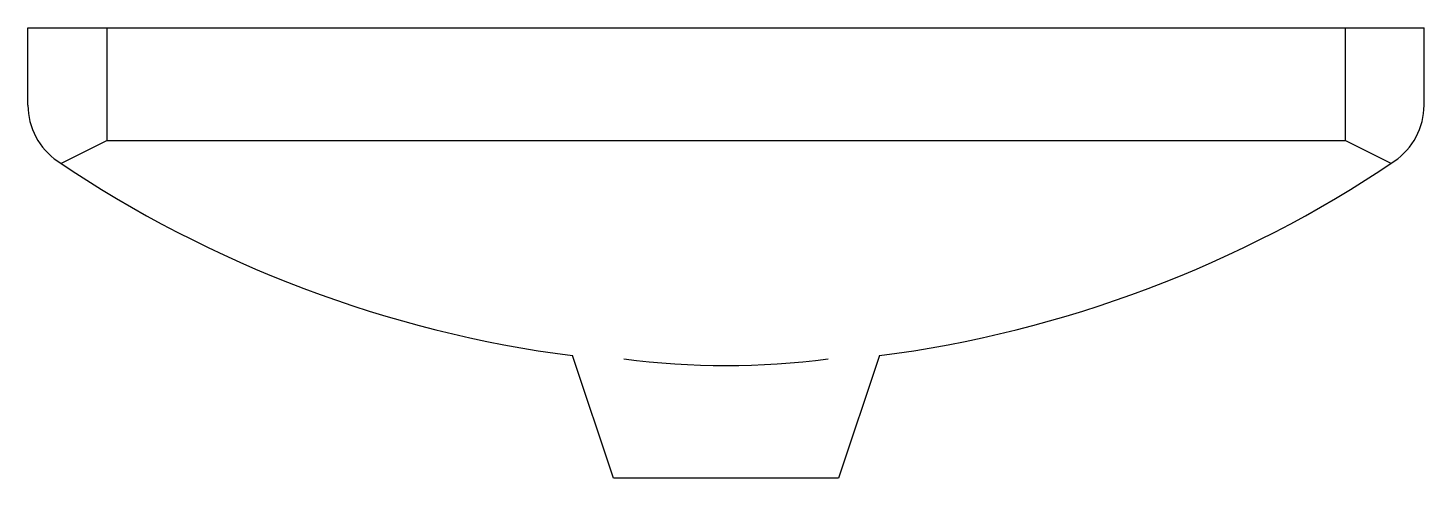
# Model space of a CAD drawing. Header units: millimetres. Extents: x -2913.295 to -2912.675, y 2966.552 to 2966.752.
import ezdxf

# ---------------------------------------------------------------- set-up
doc = ezdxf.new("R2010")
doc.units = ezdxf.units.MM
doc.header["$LTSCALE"] = 10
doc.layers.add('banheiro_louças', color=2, linetype='Continuous')

msp = doc.modelspace()

# ---------------------------------------------------------------- linework, layer by layer
at = {"layer": 'banheiro_louças'}
for p, q in [((-2913.29538, 2966.71732), (-2913.29538, 2966.75166)), ((-2913.29538, 2966.75166), (-2912.67537, 2966.75166)), ((-2913.26039, 2966.75166), (-2913.26039, 2966.70167)), ((-2912.71037, 2966.75166), (-2912.71037, 2966.70167)), ((-2912.67537, 2966.71732), (-2912.67537, 2966.75166)), ((-2913.28075, 2966.69149), (-2913.26039, 2966.70167)), ((-2913.26039, 2966.70167), (-2912.71037, 2966.70167)), ((-2912.69002, 2966.69149), (-2912.71037, 2966.70167)), ((-2913.03538, 2966.55165), (-2913.05351, 2966.60606)), ((-2912.91725, 2966.60606), (-2912.93537, 2966.55165)), ((-2912.93537, 2966.55165), (-2913.03538, 2966.55165))]:
    msp.add_line(p, q, dxfattribs=at)
for centre, radius, start, end in [((-2913.26539, 2966.71732), 0.03, 180, 235.983), ((-2912.70538, 2966.71732), 0.03, 304.017, 0.00001), ((-2912.98538, 2967.13217), 0.53052, 235.983, 262.621), ((-2912.98538, 2967.13217), 0.53052, 277.379, 304.017), ((-2912.98538, 2966.95533), 0.35368, 262.621, 277.379)]:
    msp.add_arc(centre, radius, start, end, dxfattribs=at)

doc.saveas('drawing.dxf')
